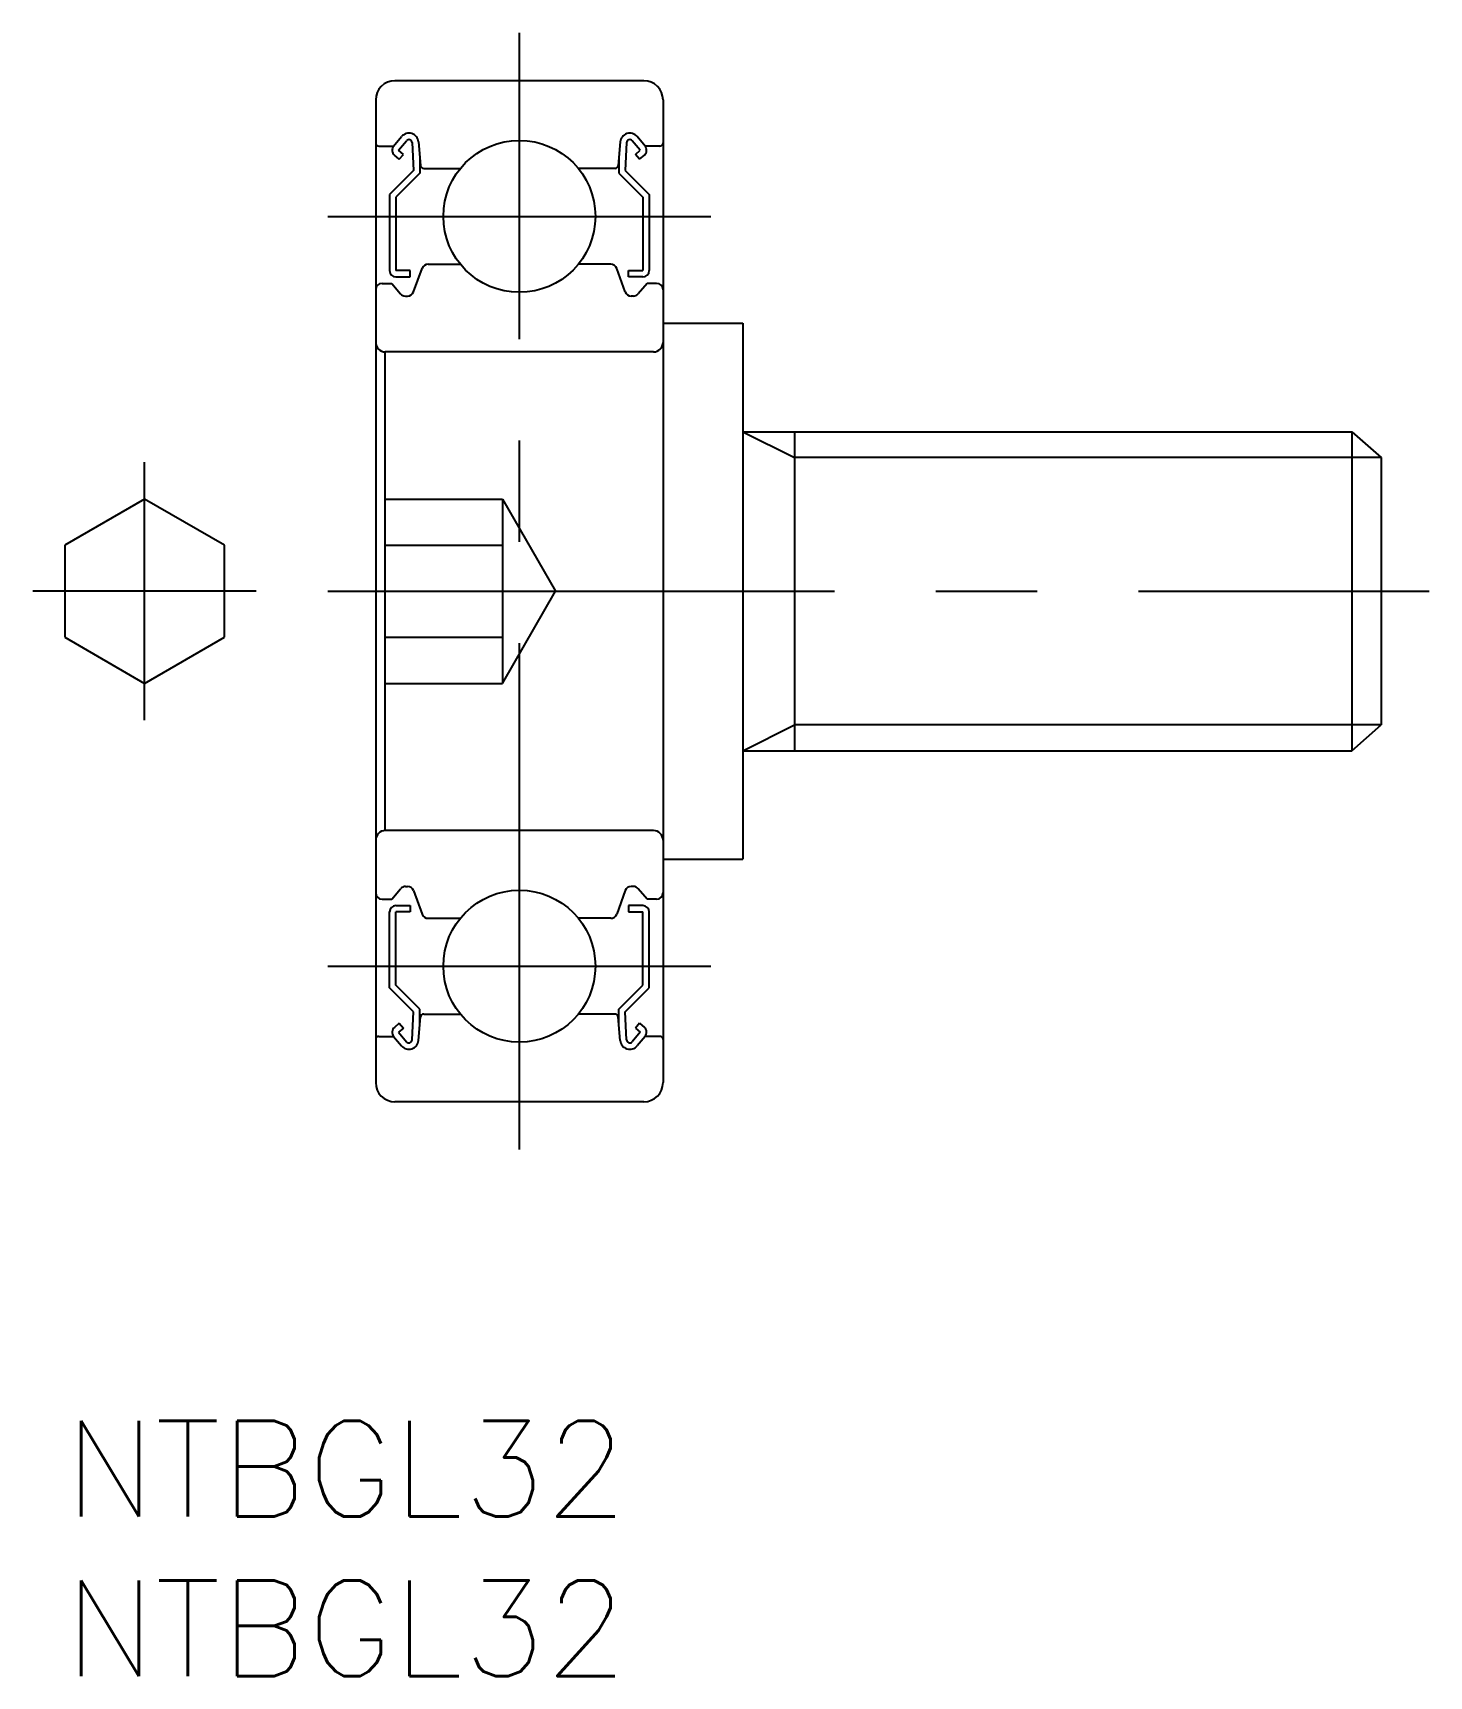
# Model space of a CAD drawing. Extents: x -1 to 42.7, y -8 to 43.5.
import ezdxf

# ---------------------------------------------------------------- set-up
doc = ezdxf.new("R2010")
doc.units = 0
doc.header["$LTSCALE"] = 0.5
doc.linetypes.add('CENTER', pattern=[50.8, 31.75, -6.35, 6.35, -6.35])
doc.linetypes.add('DASHED', pattern=[19.05, 12.7, -6.35])
for name, color, linetype in [('MSM_CENTER', 1, 'CENTER'), ('MSM_CONTINUOUS', 7, 'CONTINUOUS'), ('MSM_DASHED', 4, 'DASHED'), ('MSM_NARROW', 5, 'CONTINUOUS'), ('MSM_PART_NUMBER', 7, 'CONTINUOUS')]:
    doc.layers.add(name, color=color, linetype=linetype)
doc.styles.get("Standard").update_dxf_attribs({"font": 'txt.shx', "height": 3, "bigfont": 'bigfont.shx'})

# ---------------------------------------------------------------- blocks, each defined once
blk = doc.blocks.new('*U2')
at = {"layer": 'MSM_PART_NUMBER'}
blk.add_text('NTBGL32', height=3, dxfattribs=at).set_placement((0, -3))
blk = doc.blocks.new('*U3')
at = {"layer": 'MSM_PART_NUMBER'}
blk.add_text('NTBGL32', height=3, dxfattribs=at).set_placement((0, -8))

msp = doc.modelspace()

# ---------------------------------------------------------------- linework, layer by layer
at = {"layer": 'MSM_CENTER'}
for p, q in [((14.24, 8.5), (14.24, 43.5)), ((8.24, 37.75), (20.24, 37.75)), ((2.5, 21.959), (2.5, 30.041)), ((6, 26), (-1, 26)), ((8.24, 26), (42.74, 26)), ((8.24, 14.25), (20.24, 14.25))]:
    msp.add_line(p, q, dxfattribs=at)
at = {"layer": 'MSM_CONTINUOUS'}
for p, q in [((18.14, 42), (10.34, 42)), ((9.74, 41.4), (9.74, 10.6)), ((18.74, 41.4), (18.74, 10.6)), ((10.3, 39.95), (10.55, 40.247)), ((18.18, 39.95), (17.931, 40.247)), ((9.84, 39.95), (10.3, 39.95)), ((10.478, 39.54), (10.325, 39.668)), ((10.453, 39.821), (10.704, 40.119)), ((10.606, 39.693), (10.453, 39.821)), ((10.478, 39.54), (10.606, 39.693)), ((10.88, 40.06), (10.923, 39.183)), ((11.079, 40.081), (11.143, 39.341)), ((17.402, 40.081), (17.337, 39.341)), ((17.601, 40.06), (17.557, 39.183)), ((18.027, 39.821), (17.777, 40.119)), ((17.874, 39.693), (18.027, 39.821)), ((18.002, 39.54), (17.874, 39.693)), ((18.002, 39.54), (18.156, 39.668)), ((18.64, 39.95), (18.18, 39.95)), ((10.923, 39.183), (10.173, 38.433)), ((11.123, 39.57), (11.123, 39.1)), ((11.243, 39.25), (12.391, 39.25)), ((17.238, 39.25), (16.09, 39.25)), ((17.357, 39.57), (17.357, 39.1)), ((17.557, 39.183), (18.307, 38.433)), ((11.123, 39.1), (10.373, 38.35)), ((17.357, 39.1), (18.107, 38.35)), ((10.173, 38.433), (10.173, 36.05)), ((10.373, 38.35), (10.373, 36.05)), ((18.107, 38.35), (18.107, 36.05)), ((18.307, 38.433), (18.307, 36.05)), ((10.922, 35.382), (11.191, 36.118)), ((11.379, 36.25), (12.391, 36.25)), ((17.102, 36.25), (16.09, 36.25)), ((17.559, 35.382), (17.29, 36.118)), ((9.94, 35.65), (10.24, 35.65)), ((10.24, 35.65), (10.516, 35.321)), ((10.823, 36.05), (10.373, 36.05)), ((10.373, 35.85), (10.823, 35.85)), ((10.823, 35.85), (10.823, 36.05)), ((17.657, 36.05), (18.107, 36.05)), ((17.657, 35.85), (17.657, 36.05)), ((18.107, 35.85), (17.657, 35.85)), ((18.24, 35.65), (17.965, 35.321)), ((18.54, 35.65), (18.24, 35.65)), ((10.669, 35.25), (10.734, 35.25)), ((17.812, 35.25), (17.746, 35.25)), ((18.74, 34.4), (21.24, 34.4)), ((21.24, 34.4), (21.24, 17.6)), ((9.74, 33.7), (9.74, 33.7)), ((18.44, 33.5), (10.04, 33.5)), ((10.04, 18.5), (10.04, 33.5)), ((21.24, 31), (40.32, 31)), ((22.864, 31), (22.864, 21)), ((40.32, 31), (41.24, 30.188)), ((40.32, 31), (40.32, 21)), ((41.24, 30.188), (41.24, 21.812)), ((2.5, 28.887), (0, 27.443)), ((5, 27.443), (2.5, 28.887)), ((0, 27.443), (0, 24.557)), ((5, 24.557), (5, 27.443)), ((0, 24.557), (2.5, 23.113)), ((2.5, 23.113), (5, 24.557)), ((40.32, 21), (41.24, 21.812)), ((21.24, 21), (40.32, 21)), ((18.44, 18.5), (10.04, 18.5)), ((18.74, 17.6), (21.24, 17.6)), ((10.24, 16.35), (10.516, 16.679)), ((10.669, 16.75), (10.734, 16.75)), ((10.922, 16.618), (11.191, 15.882)), ((17.559, 16.618), (17.29, 15.882)), ((17.812, 16.75), (17.746, 16.75)), ((18.24, 16.35), (17.965, 16.679)), ((9.94, 16.35), (10.24, 16.35)), ((10.373, 16.15), (10.823, 16.15)), ((10.823, 16.15), (10.823, 15.95)), ((17.657, 16.15), (17.657, 15.95)), ((18.107, 16.15), (17.657, 16.15)), ((18.54, 16.35), (18.24, 16.35)), ((10.173, 13.567), (10.173, 15.95)), ((10.373, 13.65), (10.373, 15.95)), ((10.823, 15.95), (10.373, 15.95)), ((11.379, 15.75), (12.391, 15.75)), ((17.102, 15.75), (16.09, 15.75)), ((17.657, 15.95), (18.107, 15.95)), ((18.107, 13.65), (18.107, 15.95)), ((18.307, 13.567), (18.307, 15.95)), ((10.923, 12.817), (10.173, 13.567)), ((11.123, 12.9), (10.373, 13.65)), ((17.357, 12.9), (18.107, 13.65)), ((17.557, 12.817), (18.307, 13.567)), ((11.123, 12.43), (11.123, 12.9)), ((17.357, 12.43), (17.357, 12.9)), ((10.478, 12.46), (10.325, 12.332)), ((10.478, 12.46), (10.606, 12.307)), ((10.88, 11.94), (10.923, 12.817)), ((11.079, 11.919), (11.143, 12.659)), ((11.243, 12.75), (12.391, 12.75)), ((17.238, 12.75), (16.09, 12.75)), ((17.402, 11.919), (17.337, 12.659)), ((17.601, 11.94), (17.557, 12.817)), ((18.002, 12.46), (17.874, 12.307)), ((18.002, 12.46), (18.156, 12.332)), ((9.84, 12.05), (10.3, 12.05)), ((10.3, 12.05), (10.55, 11.753)), ((10.606, 12.307), (10.453, 12.179)), ((10.453, 12.179), (10.704, 11.881)), ((18.027, 12.179), (17.777, 11.881)), ((17.874, 12.307), (18.027, 12.179)), ((18.18, 12.05), (17.931, 11.753)), ((18.64, 12.05), (18.18, 12.05)), ((18.14, 10), (10.34, 10))]:
    msp.add_line(p, q, dxfattribs=at)
for centre in [(14.24, 37.75), (14.24, 14.25)]:
    msp.add_circle(centre, 2.381, dxfattribs=at)
for centre, radius, start, end in [((10.34, 41.4), 0.6, 90, 180), ((18.14, 41.4), 0.6, 0, 90), ((10.78, 40.055), 0.3, 4.9968, 140.0002), ((17.701, 40.055), 0.3, 39.9998, 175.0032), ((9.84, 40.05), 0.1, 180, 270), ((10.454, 39.821), 0.2, 140.0002, 230.0848), ((10.78, 40.055), 0.1, 2.8198, 140.0033), ((17.7, 40.055), 0.1, 39.9967, 177.1802), ((18.027, 39.821), 0.2, 309.9152, 39.9998), ((18.64, 40.05), 0.1, 270, 0), ((11.243, 39.35), 0.1, 184.9968, 269.9995), ((17.238, 39.35), 0.1, 270.0005, 355.0032), ((11.379, 36.05), 0.2, 90, 159.9919), ((17.102, 36.05), 0.2, 20.0081, 90), ((9.94, 35.45), 0.2, 90, 180), ((10.373, 36.05), 0.2, 180, 270), ((18.107, 36.05), 0.2, 270, 0), ((18.54, 35.45), 0.2, 0, 90), ((10.669, 35.45), 0.2, 219.9962, 270), ((10.734, 35.45), 0.2, 270, 339.9919), ((17.746, 35.45), 0.2, 200.0081, 270), ((17.812, 35.45), 0.2, 270, 320.0038), ((10.04, 33.8), 0.3, 180, 270), ((18.44, 33.8), 0.3, 270, 0), ((10.04, 18.2), 0.3, 90, 180), ((18.44, 18.2), 0.3, 0, 90), ((9.94, 16.55), 0.2, 180, 270), ((10.669, 16.55), 0.2, 90, 140.0038), ((10.734, 16.55), 0.2, 20.0081, 90), ((17.746, 16.55), 0.2, 90, 159.9919), ((17.812, 16.55), 0.2, 39.9962, 90), ((18.54, 16.55), 0.2, 270, 0), ((10.373, 15.95), 0.2, 90, 180), ((18.107, 15.95), 0.2, 0, 90), ((11.379, 15.95), 0.2, 200.0081, 270), ((17.102, 15.95), 0.2, 270, 339.9919), ((11.243, 12.65), 0.1, 90.0005, 175.0032), ((17.238, 12.65), 0.1, 4.9968, 89.9995), ((9.84, 11.95), 0.1, 90, 180), ((10.454, 12.179), 0.2, 129.9152, 219.9998), ((10.78, 11.945), 0.3, 219.9998, 355.0032), ((10.78, 11.945), 0.1, 219.9967, 357.1802), ((17.701, 11.945), 0.3, 184.9968, 320.0002), ((17.7, 11.945), 0.1, 182.8198, 320.0033), ((18.027, 12.179), 0.2, 320.0002, 50.0848), ((18.64, 11.95), 0.1, 0, 90), ((10.34, 10.6), 0.6, 180, 270), ((18.14, 10.6), 0.6, 270, 0)]:
    msp.add_arc(centre, radius, start, end, dxfattribs=at)
at = {"layer": 'MSM_DASHED'}
for p, q in [((10.04, 28.887), (13.707, 28.887)), ((13.707, 28.887), (15.374, 26)), ((13.707, 28.887), (13.707, 23.113)), ((10.04, 27.443), (13.707, 27.443)), ((13.707, 23.113), (15.374, 26)), ((10.04, 24.557), (13.707, 24.557)), ((10.04, 23.113), (13.707, 23.113))]:
    msp.add_line(p, q, dxfattribs=at)
at = {"layer": 'MSM_NARROW'}
for p, q in [((21.24, 31), (22.864, 30.188)), ((41.24, 30.188), (22.864, 30.188)), ((21.24, 21), (22.864, 21.812)), ((41.24, 21.812), (22.864, 21.812))]:
    msp.add_line(p, q, dxfattribs=at)

# ---------------------------------------------------------------- block references
at = {"layer": 'MSM_CONTINUOUS'}
for name in ['*U2', '*U3']:
    msp.add_blockref(name, (0, 0), dxfattribs=at)

doc.saveas('drawing.dxf')
